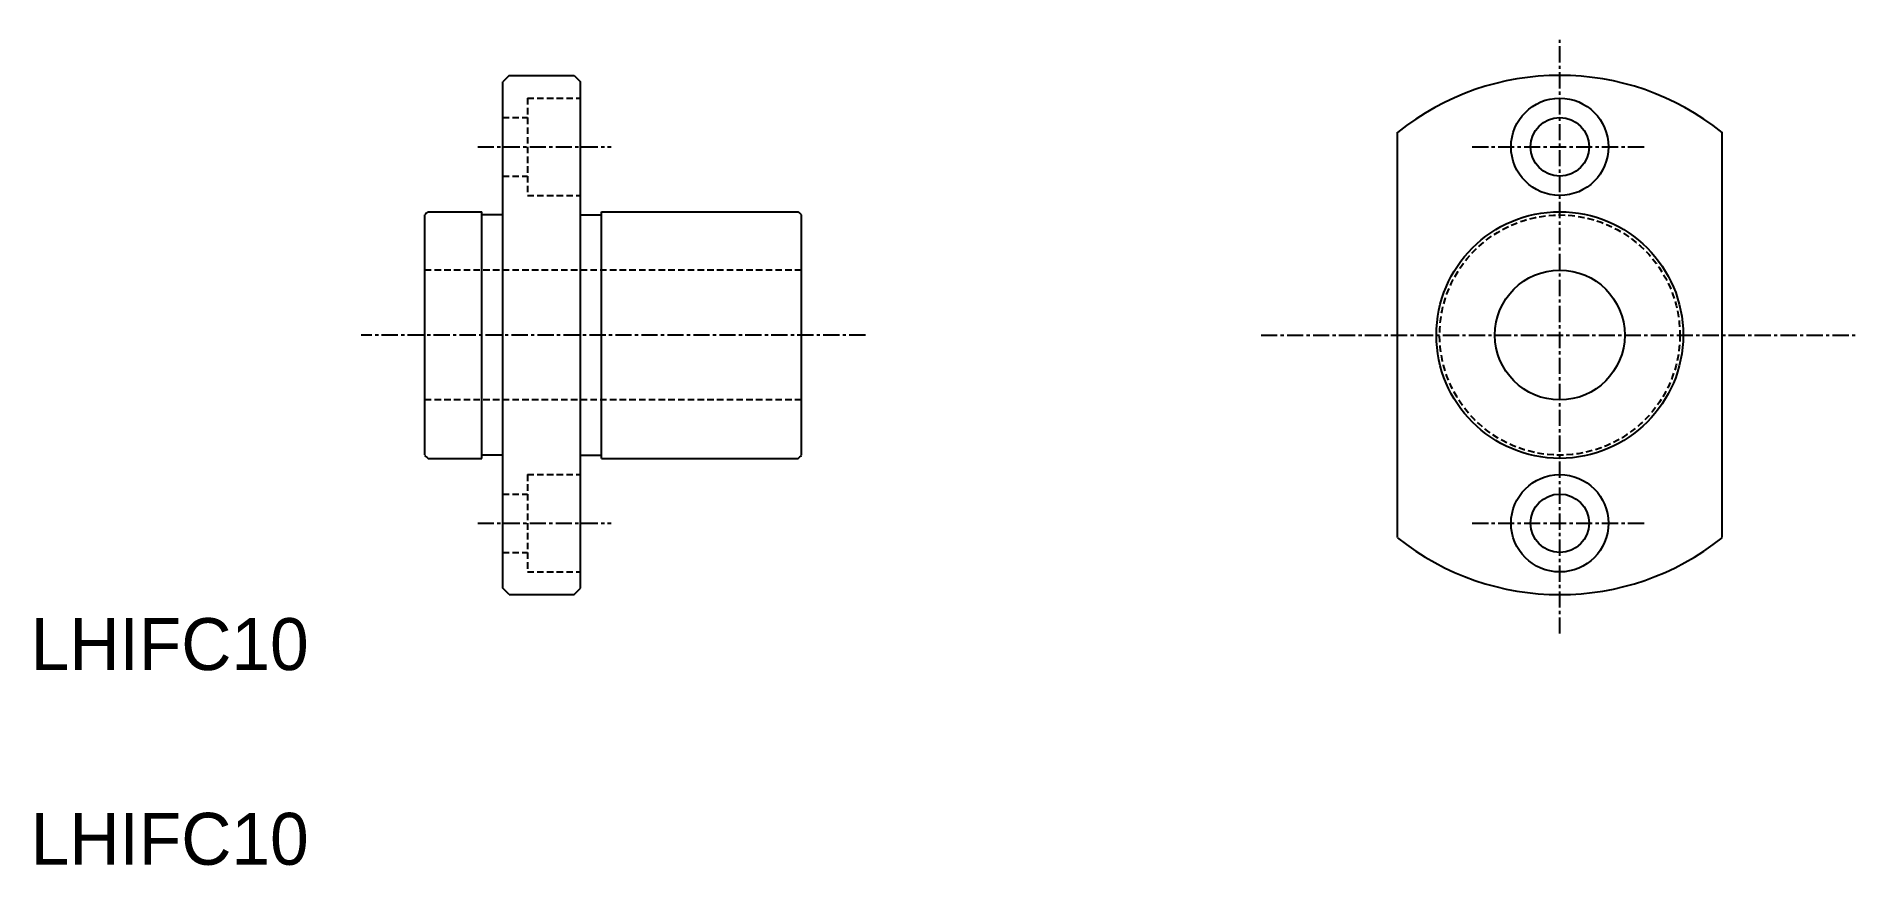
# Model space of a CAD drawing. Extents: x 209 to 350, y 133 to 197.
import ezdxf

# ---------------------------------------------------------------- set-up
doc = ezdxf.new("R2010")
doc.units = 0
doc.linetypes.add('CENTER', pattern=[2, 1.25, -0.25, 0.25, -0.25])
doc.linetypes.add('DASHED', pattern=[0.75, 0.5, -0.25])
doc.layers.get('0').update_dxf_attribs({"linetype": 'CONTINUOUS'})
doc.layers.add('CENTER', color=1, linetype='CENTER')

msp = doc.modelspace()

# ---------------------------------------------------------------- linework, layer by layer
at = {"color": 7, "linetype": 'CONTINUOUS'}
for p, q in [((245.66, 193.87), (245.16, 193.37)), ((245.66, 193.87), (250.66, 193.87)), ((250.66, 193.87), (251.16, 193.37)), ((245.16, 154.37), (245.16, 193.37)), ((251.16, 154.37), (251.16, 193.37)), ((314.05, 158.26), (314.05, 189.49)), ((339.05, 158.26), (339.05, 189.49)), ((239.16, 164.63), (239.16, 183.12)), ((239.41, 183.37), (243.56, 183.37)), ((243.56, 164.37), (243.56, 183.37)), ((245.16, 183.12), (243.56, 183.12)), ((251.16, 183.12), (252.76, 183.12)), ((252.76, 164.37), (252.76, 183.37)), ((252.76, 183.37), (267.91, 183.37)), ((268.16, 164.63), (268.16, 183.12)), ((239.41, 164.37), (243.56, 164.37)), ((245.16, 164.62), (243.56, 164.62)), ((251.16, 164.62), (252.76, 164.62)), ((252.76, 164.37), (267.91, 164.37)), ((245.66, 153.87), (245.16, 154.37)), ((250.66, 153.87), (251.16, 154.37)), ((245.66, 153.87), (250.66, 153.87))]:
    msp.add_line(p, q, dxfattribs=at)
at = {"color": 3, "linetype": 'DASHED'}
for p, q in [((247.06, 192.12), (247.06, 184.62)), ((247.06, 192.12), (251.16, 192.12)), ((245.16, 190.62), (247.06, 190.62)), ((245.16, 186.12), (247.06, 186.12)), ((247.06, 184.62), (251.16, 184.62)), ((268.16, 178.87), (239.16, 178.87)), ((268.16, 168.87), (239.16, 168.87)), ((247.06, 163.12), (247.06, 155.62)), ((247.06, 163.12), (251.16, 163.12)), ((245.16, 161.62), (247.06, 161.62)), ((245.16, 157.12), (247.06, 157.12)), ((247.06, 155.62), (251.16, 155.62))]:
    msp.add_line(p, q, dxfattribs=at)
at = {"color": 7, "linetype": 'CONTINUOUS'}
for centre, radius in [((326.55, 188.37), 3.75), ((326.55, 188.37), 2.25), ((326.55, 173.87), 9.5), ((326.55, 173.87), 5), ((326.55, 159.37), 3.75), ((326.55, 159.37), 2.25)]:
    msp.add_circle(centre, radius, dxfattribs=at)
at = {"color": 3, "linetype": 'DASHED'}
msp.add_circle((326.55, 173.87), 9.25, dxfattribs=at)
at = {"color": 7, "linetype": 'CONTINUOUS'}
for centre, radius, start, end in [((326.55, 173.87), 20, 51.3178, 128.6822), ((239.91, 182.62), 0.9, 123.5573, 146.4427), ((267.41, 182.62), 0.9, 33.5573, 56.4427), ((239.91, 165.12), 0.9, 213.5573, 236.4427), ((267.41, 165.12), 0.9, 303.5573, 326.4427), ((326.55, 173.87), 20, 231.3178, 308.6822)]:
    msp.add_arc(centre, radius, start, end, dxfattribs=at)
at = {"layer": 'CENTER', "color": 1, "linetype": 'CENTER'}
for p, q in [((326.55, 150.87), (326.55, 196.87)), ((243.24, 188.37), (253.51, 188.37)), ((319.8, 188.37), (333.3, 188.37)), ((273.09, 173.87), (234.26, 173.87)), ((303.55, 173.87), (349.55, 173.87)), ((243.24, 159.37), (253.51, 159.37)), ((319.8, 159.37), (333.3, 159.37))]:
    msp.add_line(p, q, dxfattribs=at)

# ---------------------------------------------------------------- texts
at = {"color": 7, "linetype": 'CONTINUOUS'}
for p in [(208.82, 148.06), (208.82, 133.06)]:
    msp.add_text('LHIFC10', height=4, dxfattribs=at).set_placement(p)

doc.saveas('drawing.dxf')
